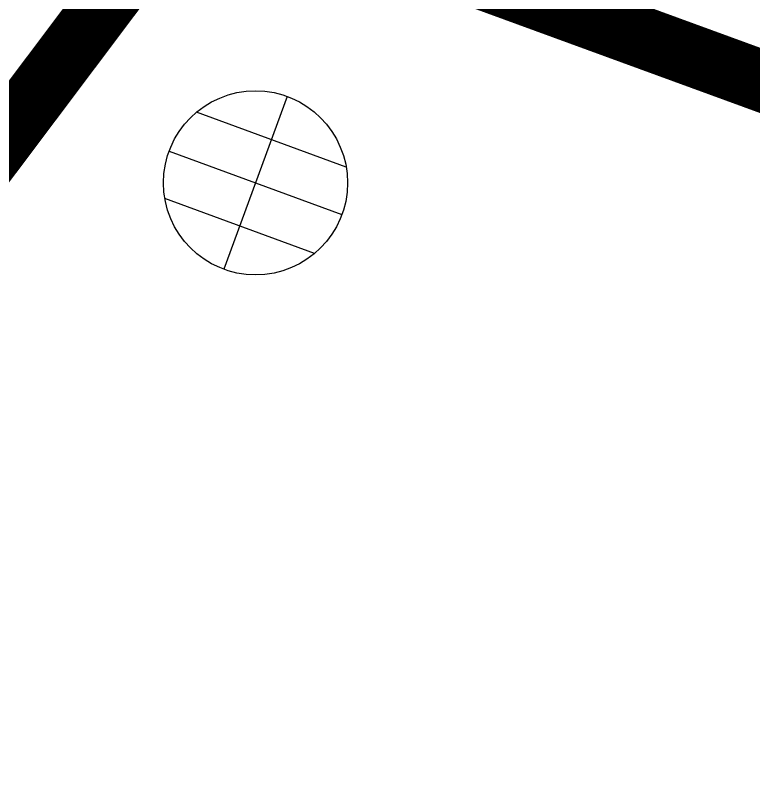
# Model space of a CAD drawing. Extents: x -11 to 40589024741, y -2 to 3380586937.
# Drawn here: x 40588119543 to 40588124358, y 3380266748 to 3380271687 of the extents above; entities that cross this region are included whole.
import ezdxf

# ---------------------------------------------------------------- set-up
doc = ezdxf.new("R2010")
doc.units = 0
doc.header["$LTSCALE"] = 10
doc.header["$MEASUREMENT"] = 0
doc.layers.add('0-WALL', color=252, linetype='Continuous')
doc.layers.add('WELL_雨水', color=4, linetype='Continuous')
doc.layers.add('GPS-ZF消防', color=1, linetype='TG_X', lineweight=60)
doc.layers.add('GPS-ZF给水', color=3, linetype='TG_J', lineweight=60)
doc.styles.add('TG_LINETYPE', font='SIMPLEX', dxfattribs={"width": 0.8, "height": 3.5, "bigfont": 'HZTXT'})
doc.linetypes.add('TG_J', pattern='A,2,-0.3,["J",TG_LINETYPE,S=0.1,R=0,X=-0.23,Y=-0.15],0', length=2.3)
doc.linetypes.add('TG_WX', pattern='A,3,-0.6,["WX",TG_LINETYPE,S=0.1,R=0,X=-0.52,Y=-0.15],0', length=3.6)
doc.linetypes.add('TG_X', pattern='A,5,-0.3,["X",TG_LINETYPE,S=0.1,R=0,X=-0.23,Y=-0.15],0', length=5.3)

# ---------------------------------------------------------------- blocks, each defined once
blk = doc.blocks.new('$TWTSYS$00000375')
for p, q in [((0, 0.5, 0), (0, -0.5, 0)), ((0.433, 0.25, 0), (-0.433, 0.25, 0)), ((-0.5, 0, 0), (0.5, 0, 0)), ((0.433, -0.25, 0), (-0.433, -0.25, 0))]:
    blk.add_line(p, q)
blk.add_circle((0, 0, 0), 0.5)

msp = doc.modelspace()

# ---------------------------------------------------------------- hatches: boundary and pattern name
at = {"layer": '0-WALL'}
h = msp.add_hatch(dxfattribs=at)
h.set_pattern_fill('草坪或沼泽', color=256, scale=400, angle=-0.200256636)
h.set_pattern_definition([(359.79974, (40586781652.2, 3380096977.4), (1605.5824, 1594.398), [240, -48, 64, -48, 240, -960]), (359.79974, (40586781572.4, 3380097025.7), (1605.5824, 1594.398), [160, -120, 240, -120, 160, -800]), (359.79974, (40586782134.6, 3380097663.7), (1605.5824, 1594.398), [200, -80, 200, -1120]), (359.79974, (40586781335.8, 3380097986.5), (1605.5824, 1594.398), [80, -160, 80, -1280]), (89.79974, (40586781495.8, 3380097986), (-1594.398, 1605.5824), [144, -1456]), (89.79974, (40586781972.4, 3380097024.3), (-1594.398, 1605.5824), [160, -1440]), (89.79974, (40586782374.6, 3380097662.9), (-1594.398, 1605.5824), [160, -1440]), (44.79974, (40586782180.3, 3380097007.6), (5.5922, 1599.9902), [160, -2102.7417]), (134.79974, (40586781764.3, 3380097009), (-1599.9902, 5.5922), [160, -2102.7417]), (63.23469, (40586782132.4, 3380097015.7), (5.5922, 1599.99023), [160, -3417.7088]), (75.7635, (40586782052.4, 3380097024), (5.59221, 1599.99023), [160, -6436.969]), (75.7635, (40586782454.64, 3380097662.6), (5.59221, 1599.99023), [128, -6468.969]), (75.7635, (40586781527.76, 3380097985.85), (5.59221, 1599.99023), [112, -6484.969]), (103.835987, (40586781892.4, 3380097024.57), (5.59221, 1599.99023), [160, -6436.969]), (103.835987, (40586782294.64, 3380097663.17), (5.59221, 1599.99023), [128, -6468.969]), (103.835987, (40586781463.76, 3380097986.07), (5.59221, 1599.99023), [112, -6484.969]), (116.364795, (40586781812.4, 3380097016.85), (5.5922, 1599.99023), [160, -3417.7069])])
edge = h.paths.add_edge_path()
edge.add_line((40588347473.747322, 3380325610.238097), (40588347683.541443, 3380326090.42787))
edge.add_line((40588347683.541443, 3380326090.42787), (40588351031.622383, 3380333884.752417))
edge.add_line((40588351031.622383, 3380333884.752417), (40588372861.52964, 3380393921.616653))
edge.add_line((40588372861.52964, 3380393921.616653), (40588366317.647476, 3380408240.876073))
edge.add_line((40588366317.647476, 3380408240.876073), (40588343550.448486, 3380418434.399735))
edge.add_line((40588343550.448486, 3380418434.399735), (40588326726.773811, 3380429801.632178))
edge.add_line((40588326726.773811, 3380429801.632178), (40588259625.315422, 3380459844.866894))
edge.add_line((40588259625.315422, 3380459844.866894), (40588073765.91951, 3380212575.66465))
edge.add_line((40588073765.91951, 3380212575.66465), (40588074114.249107, 3380212476.750173))
edge.add_line((40588074114.249107, 3380212476.750173), (40588253152.588203, 3380450673.037109))
edge.add_line((40588253152.588203, 3380450673.037109), (40588254435.224274, 3380450204.422307))
edge.add_line((40588254435.224258, 3380450204.422312), (40588256320.901672, 3380455368.658761))
edge.add_line((40588256320.90168, 3380455368.658754), (40588326766.815353, 3380429630.545198))
edge.add_line((40588326766.815353, 3380429630.5452), (40588324880.269547, 3380424466.932958))
edge.add_line((40588324880.269547, 3380424466.93296), (40588331455.159737, 3380422064.756639))
edge.add_line((40588331455.159737, 3380422064.756637), (40588332483.925163, 3380424880.513825))
edge.add_line((40588332483.925163, 3380424880.513825), (40588335301.736542, 3380423850.997883))
edge.add_line((40588335301.736542, 3380423850.997883), (40588334273.030251, 3380421035.31484))
edge.add_line((40588334273.030251, 3380421035.31484), (40588353055.227448, 3380414173.051638))
edge.add_line((40588353055.227448, 3380414173.051638), (40588361187.808113, 3380410524.8103))
edge.add_arc((40588348999.165817, 3380398232.729486), 17310.639832, -14.6199939483, 45.2420907397, ccw=False)
edge.add_line((40588365749.307037, 3380393863.402212), (40588366656.653191, 3380393529.94107))
edge.add_line((40588366656.653191, 3380393529.94107), (40588371065.316032, 3380391919.168731))
edge.add_line((40588371065.316032, 3380391919.168731), (40588346912.352768, 3380325815.879339))
edge.add_line((40588346912.352768, 3380325815.879339), (40588347473.747322, 3380325610.238097))

# ---------------------------------------------------------------- linework, layer by layer
at = {"layer": 'GPS-ZF消防', "linetype": 'TG_WX', "ltscale": 0.5, "const_width": 400}
msp.add_lwpolyline([(40588086523.344177, 3380227051.776831), (40588127798.368759, 3380281964.483013)], dxfattribs=at)
at = {"layer": 'GPS-ZF给水', "ltscale": 0.5, "const_width": 400}
msp.add_lwpolyline([(40588121804.365211, 3380272209.637662), (40588125814.219276, 3380270744.596655)], dxfattribs=at)

# ---------------------------------------------------------------- block references
at = {"layer": 'WELL_雨水', "xscale": 1200, "yscale": 1200, "zscale": 1200, "rotation": 339.79974336667}
msp.add_blockref('$TWTSYS$00000375', (40588121110.044662, 3380270593.984147), dxfattribs=at)

doc.saveas('drawing.dxf')
